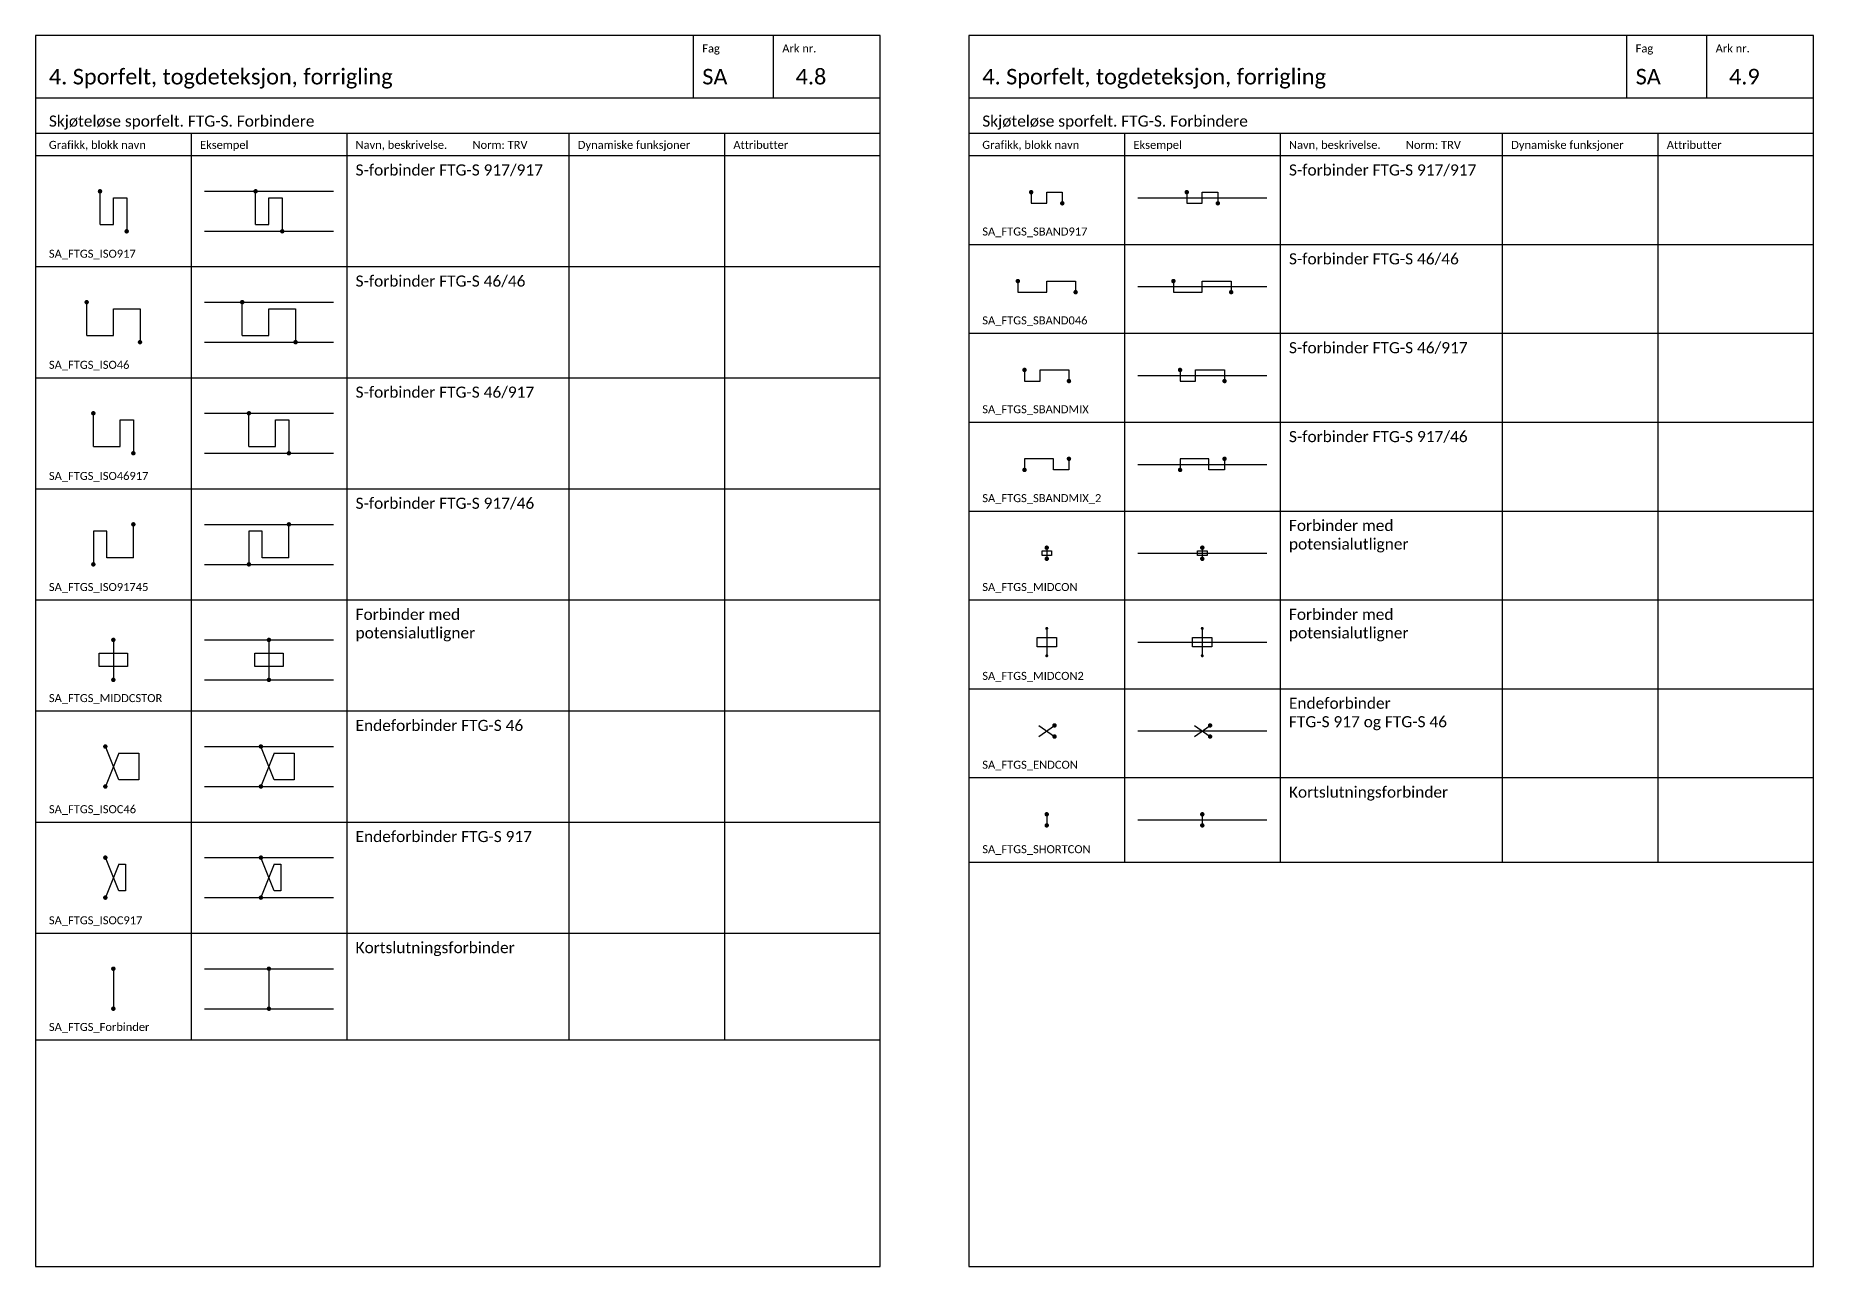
# Model space of a CAD drawing. Header units: millimetres. Extents: x -210 to 2500, y -2763 to 277.
# Drawn here: x 1470 to 1870, y -921 to -644 of the extents above; entities that cross this region are included whole.
import ezdxf

# ---------------------------------------------------------------- set-up
doc = ezdxf.new("R2010")
doc.units = ezdxf.units.MM
for name, color, linetype in [('RAMME', 5, 'Continuous'), ('RAMME SYMBOLER', 4, 'Continuous'), ('RAMME TEKST', 7, 'Continuous'), ('SIG-Komponenter', 2, 'Continuous'), ('SIG-SPOR enlinje', 5, 'Continuous'), ('SIG-SPOR-I', 1, 'Continuous'), ('SIG-SPOR-U', 2, 'Continuous')]:
    doc.layers.add(name, color=color, linetype=linetype)
doc.styles.add('Calibri', font='calibri.ttf')

# ---------------------------------------------------------------- blocks, each defined once
blk = doc.blocks.new('SA_FTGS_ISO917')
at = {"color": 0, "linetype": 'ByBlock', "lineweight": -2}
for p, q in [((0, -7.5), (0, 0)), ((3, -7.5), (3, -1.5)), ((3, -1.5), (6, -1.5)), ((6, -1.5), (6, -9)), ((0, -7.5), (3, -7.5))]:
    blk.add_line(p, q, dxfattribs=at)
at = {"color": 0, "linetype": 'ByBlock', "lineweight": -2, "const_width": 0.5}
for points in [[(-0.25, 0, -1), (0.25, 0, -1)], [(5.75, -9, 1), (6.25, -9, 1)]]:
    blk.add_lwpolyline(points, format="xyb", close=True, dxfattribs=at)
blk = doc.blocks.new('SA_FTGS_ISO46')
at = {"color": 0, "linetype": 'ByBlock', "lineweight": -2}
for p, q in [((0, -7.5), (0, 0)), ((6, -7.5), (6, -1.5)), ((6, -1.5), (12, -1.5)), ((12, -1.5), (12, -9)), ((0, -7.5), (6, -7.5))]:
    blk.add_line(p, q, dxfattribs=at)
at = {"color": 0, "linetype": 'ByBlock', "lineweight": -2, "const_width": 0.5}
for points in [[(-0.25, 0, -1), (0.25, 0, -1)], [(11.75, -9, 1), (12.25, -9, 1)]]:
    blk.add_lwpolyline(points, format="xyb", close=True, dxfattribs=at)
blk = doc.blocks.new('SA_FTGS_ISO46917')
at = {"color": 0, "linetype": 'ByBlock', "lineweight": -2}
for p, q in [((0, -7.5), (0, 0)), ((6, -1.5), (9, -1.5)), ((6, -7.5), (6, -1.5)), ((9, -1.5), (9, -9)), ((0, -7.5), (6, -7.5))]:
    blk.add_line(p, q, dxfattribs=at)
at = {"color": 0, "linetype": 'ByBlock', "lineweight": -2, "const_width": 0.5}
for points in [[(-0.25, 0, -1), (0.25, 0, -1)], [(8.75, -9, 1), (9.25, -9, 1)]]:
    blk.add_lwpolyline(points, format="xyb", close=True, dxfattribs=at)
blk = doc.blocks.new('SA_FTGS_ISOC46')
at = {"color": 0, "linetype": 'ByBlock', "lineweight": -2}
for p, q in [((3, -7.5), (0, 0)), ((3.02, -1.5), (0, -9)), ((3.02, -1.5), (7.5, -1.5)), ((7.5, -1.5), (7.5, -7.5)), ((7.5, -7.5), (3, -7.5))]:
    blk.add_line(p, q, dxfattribs=at)
at = {"color": 0, "linetype": 'ByBlock', "lineweight": -2, "const_width": 0.5}
for points in [[(-0.25, 0, -1), (0.25, 0, -1)], [(-0.25, -9, 1), (0.25, -9, 1)]]:
    blk.add_lwpolyline(points, format="xyb", close=True, dxfattribs=at)
blk = doc.blocks.new('SA_FTGS_ISOC917')
at = {"color": 0, "linetype": 'ByBlock', "lineweight": -2}
for p, q in [((3, -7.5), (0, 0)), ((3, -1.5), (0, -9)), ((3, -1.5), (4.5, -1.5)), ((4.5, -1.5), (4.5, -7.5)), ((4.5, -7.5), (3, -7.5))]:
    blk.add_line(p, q, dxfattribs=at)
at = {"color": 0, "linetype": 'ByBlock', "lineweight": -2, "const_width": 0.5}
for points in [[(-0.25, 0, -1), (0.25, 0, -1)], [(-0.25, -9, 1), (0.25, -9, 1)]]:
    blk.add_lwpolyline(points, format="xyb", close=True, dxfattribs=at)
blk = doc.blocks.new('SA_FTGS_MIDDCSTOR')
at = {"color": 0}
blk.add_line((0, 9), (0, 0), dxfattribs=at)
at = {"color": 0, "const_width": 0.5}
for points in [[(-0.25, 9, 1), (0.25, 9, 1)], [(-0.25, 0, 1), (0.25, 0, 1)]]:
    blk.add_lwpolyline(points, format="xyb", close=True, dxfattribs=at)
at = {"color": 0}
blk.add_lwpolyline([(-3.19, 2.98), (-3.19, 6.04), (3.19, 6.04), (3.19, 2.98)], close=True, dxfattribs=at)
blk = doc.blocks.new('SA_FTGS_ENDCON')
at = {"color": 0}
for p, q in [((-1.75, 1.25), (1.75, -1.25)), ((-1.75, -1.25), (1.75, 1.25))]:
    blk.add_line(p, q, dxfattribs=at)
at = {"color": 0, "const_width": 0.5}
for points in [[(1.5, 1.25, 1), (2, 1.25, 1)], [(1.5, -1.25, 1), (2, -1.25, 1)]]:
    blk.add_lwpolyline(points, format="xyb", close=True, dxfattribs=at)
blk = doc.blocks.new('SA_FTGS_MIDCON')
at = {"color": 0, "linetype": 'ByBlock', "lineweight": -2}
blk.add_line((0, 1.25), (0, -1.25), dxfattribs=at)
blk.add_lwpolyline([(-1.06, -0.51), (-1.06, 0.51), (1.06, 0.51), (1.06, -0.51)], close=True, dxfattribs=at)
at = {"color": 0, "linetype": 'ByBlock', "lineweight": -2, "const_width": 0.5}
for points in [[(-0.25, 1.25, 1), (0.25, 1.25, 1)], [(-0.25, -1.25, 1), (0.25, -1.25, 1)]]:
    blk.add_lwpolyline(points, format="xyb", close=True, dxfattribs=at)
blk = doc.blocks.new('SA_FTGS_MIDCON2')
at = {"color": 0, "linetype": 'ByBlock', "lineweight": -2}
blk.add_line((0, 2.91), (0, -2.9), dxfattribs=at)
blk.add_lwpolyline([(-2.18, -1.04), (-2.18, 1.05), (2.18, 1.05), (2.18, -1.04)], close=True, dxfattribs=at)
at = {"color": 0, "linetype": 'ByBlock', "lineweight": -2, "const_width": 0.342}
for points in [[(-0.17, 3.08, 1), (0.17, 3.08, 1)], [(-0.17, -3.07, 1), (0.17, -3.07, 1)]]:
    blk.add_lwpolyline(points, format="xyb", close=True, dxfattribs=at)
blk = doc.blocks.new('SA_FTGS_SBAND046')
at = {"color": 0, "linetype": 'ByBlock', "lineweight": -2}
for p, q in [((0, 1.25), (0, -1.25)), ((6.5, -1.25), (6.5, 1.25)), ((6.5, 1.25), (13, 1.25)), ((13, 1.25), (13, -1.25)), ((0, -1.25), (6.5, -1.25))]:
    blk.add_line(p, q, dxfattribs=at)
at = {"color": 0, "linetype": 'ByBlock', "lineweight": -2, "const_width": 0.5}
for points in [[(-0.25, 1.25, 1), (0.25, 1.25, 1)], [(12.75, -1.25, 1), (13.25, -1.25, 1)]]:
    blk.add_lwpolyline(points, format="xyb", close=True, dxfattribs=at)
blk = doc.blocks.new('SA_FTGS_SBAND917')
at = {"color": 0, "linetype": 'ByBlock', "lineweight": -2}
for p, q in [((0, 1.25), (0, -1.25)), ((3.5, -1.25), (3.5, 1.25)), ((3.5, 1.25), (7, 1.25)), ((7, 1.25), (7, -1.25)), ((0, -1.25), (3.5, -1.25))]:
    blk.add_line(p, q, dxfattribs=at)
at = {"color": 0, "linetype": 'ByBlock', "lineweight": -2, "const_width": 0.5}
for points in [[(-0.25, 1.25, 1), (0.25, 1.25, 1)], [(6.75, -1.25, 1), (7.25, -1.25, 1)]]:
    blk.add_lwpolyline(points, format="xyb", close=True, dxfattribs=at)
blk = doc.blocks.new('SA_FTGS_SBANDMIX')
at = {"color": 0, "linetype": 'ByBlock', "lineweight": -2}
for p, q in [((0, 1.25), (0, -1.25)), ((3.5, -1.25), (3.5, 1.25)), ((3.5, 1.25), (10, 1.25)), ((10, 1.25), (10, -1.25)), ((0, -1.25), (3.5, -1.25))]:
    blk.add_line(p, q, dxfattribs=at)
at = {"color": 0, "linetype": 'ByBlock', "lineweight": -2, "const_width": 0.5}
for points in [[(-0.25, 1.25, 1), (0.25, 1.25, 1)], [(9.75, -1.25, 1), (10.25, -1.25, 1)]]:
    blk.add_lwpolyline(points, format="xyb", close=True, dxfattribs=at)
blk = doc.blocks.new('SA_FTGS_SHORTCON')
at = {"color": 0, "linetype": 'ByBlock', "lineweight": -2}
blk.add_line((0, 1.25), (0, -1.25), dxfattribs=at)
at = {"color": 0, "linetype": 'ByBlock', "lineweight": -2, "const_width": 0.5}
for points in [[(-0.25, 1.25, 1), (0.25, 1.25, 1)], [(-0.25, -1.25, 1), (0.25, -1.25, 1)]]:
    blk.add_lwpolyline(points, format="xyb", close=True, dxfattribs=at)
blk = doc.blocks.new('SA_FTGS_ISO91745')
at = {"color": 0, "linetype": 'ByBlock', "lineweight": -2}
for p, q in [((0, -7.5), (0, 0)), ((-9, -1.5), (-9, -9)), ((-6, -1.5), (-9, -1.5)), ((-6, -7.5), (-6, -1.5)), ((0, -7.5), (-6, -7.5))]:
    blk.add_line(p, q, dxfattribs=at)
at = {"color": 0, "linetype": 'ByBlock', "lineweight": -2, "const_width": 0.5}
for points in [[(0.25, 0, 1), (-0.25, 0, 1)], [(-8.75, -9, -1), (-9.25, -9, -1)]]:
    blk.add_lwpolyline(points, format="xyb", close=True, dxfattribs=at)
blk = doc.blocks.new('SA_FTGS_Forbinder')
at = {"color": 0, "linetype": 'ByBlock', "lineweight": -2}
blk.add_line((0, 0), (0, -9), dxfattribs=at)
at = {"color": 0, "linetype": 'ByBlock', "lineweight": -2, "const_width": 0.5}
for points in [[(-0.25, 0, 1), (0.25, 0, 1)], [(-0.25, -9, 1), (0.25, -9, 1)]]:
    blk.add_lwpolyline(points, format="xyb", close=True, dxfattribs=at)
blk = doc.blocks.new('SA_FTGS_SBANDMIX_2')
at = {"color": 0, "linetype": 'ByBlock', "lineweight": -2}
for p, q in [((-3.5, 0), (-10, 0)), ((-10, 0), (-10, -2.5)), ((-3.5, -2.5), (-3.5, 0)), ((0, 0), (0, -2.5)), ((0, -2.5), (-3.5, -2.5))]:
    blk.add_line(p, q, dxfattribs=at)
at = {"color": 0, "linetype": 'ByBlock', "lineweight": -2, "const_width": 0.5}
for points in [[(0.25, 0, -1), (-0.25, 0, -1)], [(-9.75, -2.5, -1), (-10.25, -2.5, -1)]]:
    blk.add_lwpolyline(points, format="xyb", close=True, dxfattribs=at)

msp = doc.modelspace()

# ---------------------------------------------------------------- linework, layer by layer
at = {"layer": 'RAMME'}
for points in [[(1660, -644), (1470, -644), (1470, -921), (1660, -921)], [(1870, -644), (1680, -644), (1680, -921), (1870, -921)]]:
    msp.add_lwpolyline(points, close=True, dxfattribs=at)
for points in [[(1470, -658), (1660, -658)], [(1680, -658), (1870, -658)]]:
    msp.add_lwpolyline(points, dxfattribs=at)
at = {"layer": 'RAMME SYMBOLER'}
for p, q in [((1618, -658), (1618, -644)), ((1636, -658), (1636, -644)), ((1828, -658), (1828, -644)), ((1846, -658), (1846, -644)), ((1470, -666), (1660, -666)), ((1505, -666), (1505, -870)), ((1540, -666), (1540, -870)), ((1590, -666), (1590, -870)), ((1625, -666), (1625, -870)), ((1680, -666), (1870, -666)), ((1715, -666), (1715, -830)), ((1750, -666), (1750, -830)), ((1800, -666), (1800, -830)), ((1835, -666), (1835, -830)), ((1470, -671), (1660, -671)), ((1680, -671), (1870, -671)), ((1680, -691), (1870, -691)), ((1470, -696), (1660, -696)), ((1680, -711), (1870, -711)), ((1470, -721), (1660, -721)), ((1680, -731), (1870, -731)), ((1470, -746), (1660, -746)), ((1680, -751), (1870, -751)), ((1470, -771), (1660, -771)), ((1680, -771), (1870, -771)), ((1680, -791), (1870, -791)), ((1470, -796), (1660, -796)), ((1680, -811), (1870, -811)), ((1470, -821), (1660, -821)), ((1680, -830), (1870, -830)), ((1470, -846), (1660, -846)), ((1470, -870), (1660, -870))]:
    msp.add_line(p, q, dxfattribs=at)
at = {"layer": 'SIG-SPOR enlinje'}
for p, q in [((1718, -680.5), (1747, -680.5)), ((1718, -700.5), (1747, -700.5)), ((1718, -720.5), (1747, -720.5)), ((1718, -740.5), (1747, -740.5)), ((1718, -760.5), (1747, -760.5)), ((1718, -780.5), (1747, -780.5)), ((1718, -800.5), (1747, -800.5)), ((1718, -820.5), (1747, -820.5))]:
    msp.add_line(p, q, dxfattribs=at)
at = {"layer": 'SIG-SPOR-I'}
for p, q in [((1508, -679), (1537, -679)), ((1508, -704), (1537, -704)), ((1508, -729), (1537, -729)), ((1508, -754), (1537, -754)), ((1508, -780), (1537, -780)), ((1508, -804), (1537, -804)), ((1508, -829), (1537, -829))]:
    msp.add_line(p, q, dxfattribs=at)
at = {"layer": 'SIG-SPOR-U'}
for p, q in [((1508, -688), (1537, -688)), ((1508, -713), (1537, -713)), ((1508, -738), (1537, -738)), ((1508, -763), (1537, -763)), ((1508, -789), (1537, -789)), ((1508, -813), (1537, -813)), ((1508, -838), (1537, -838)), ((1508, -854), (1537, -854)), ((1508, -863), (1537, -863))]:
    msp.add_line(p, q, dxfattribs=at)

# ---------------------------------------------------------------- block references
at = {"layer": 'SIG-Komponenter'}
for name, p in [('SA_FTGS_ISO917', (1484.5, -679.049)), ('SA_FTGS_ISO917', (1519.5, -679.049)), ('SA_FTGS_SBAND917', (1694, -680.5)), ('SA_FTGS_SBAND917', (1729, -680.5)), ('SA_FTGS_SBAND046', (1691, -700.5)), ('SA_FTGS_SBAND046', (1726, -700.5)), ('SA_FTGS_ISO46', (1481.5, -704)), ('SA_FTGS_ISO46', (1516.5, -704)), ('SA_FTGS_SBANDMIX', (1692.5, -720.5)), ('SA_FTGS_SBANDMIX', (1727.5, -720.5)), ('SA_FTGS_ISO46917', (1483, -729)), ('SA_FTGS_ISO46917', (1518, -729)), ('SA_FTGS_SBANDMIX_2', (1702.5, -739.25)), ('SA_FTGS_SBANDMIX_2', (1737.5, -739.25)), ('SA_FTGS_ISO91745', (1492, -754)), ('SA_FTGS_ISO91745', (1527, -754)), ('SA_FTGS_MIDCON', (1697.5, -760.5)), ('SA_FTGS_MIDCON', (1732.5, -760.5)), ('SA_FTGS_MIDDCSTOR', (1487.5, -789)), ('SA_FTGS_MIDDCSTOR', (1522.5, -789)), ('SA_FTGS_MIDCON2', (1697.5, -780.5)), ('SA_FTGS_MIDCON2', (1732.5, -780.5)), ('SA_FTGS_ENDCON', (1697.5, -800.5)), ('SA_FTGS_ENDCON', (1732.5, -800.5)), ('SA_FTGS_ISOC46', (1485.7, -804)), ('SA_FTGS_ISOC46', (1520.7, -804)), ('SA_FTGS_SHORTCON', (1697.5, -820.5)), ('SA_FTGS_SHORTCON', (1732.5, -820.5)), ('SA_FTGS_ISOC917', (1485.7, -829)), ('SA_FTGS_ISOC917', (1520.7, -829)), ('SA_FTGS_Forbinder', (1487.5, -854)), ('SA_FTGS_Forbinder', (1522.5, -854))]:
    msp.add_blockref(name, p, dxfattribs=at)

# ---------------------------------------------------------------- texts
at = {"layer": 'RAMME TEKST', "linetype": 'ByBlock', "style": 'Calibri'}
for s, height, p in [('Fag', 1.8, (1620, -647.8)), ('Ark nr.', 1.8, (1638, -647.8)), ('Fag', 1.8, (1830, -647.8)), ('Ark nr.', 1.8, (1848, -647.8)), ('4. Sporfelt, togdeteksjon, forrigling', 3.5, (1473, -655)), ('SA', 3.5, (1620, -655)), ('4.8', 3.5, (1641, -655)), ('4. Sporfelt, togdeteksjon, forrigling', 3.5, (1683, -655)), ('SA', 3.5, (1830, -655)), ('4.9', 3.5, (1851, -655)), ('Skjøteløse sporfelt. FTG-S. Forbindere', 2.5, (1473, -664.5)), ('Skjøteløse sporfelt. FTG-S. Forbindere', 2.5, (1683, -664.5)), ('Grafikk, blokk navn', 1.8, (1473, -669.5)), ('Eksempel', 1.8, (1507, -669.5)), ('Navn, beskrivelse.         Norm: TRV', 1.8, (1542, -669.5)), ('Dynamiske funksjoner', 1.8, (1592, -669.5)), ('Attributter', 1.8, (1627, -669.5)), ('Grafikk, blokk navn', 1.8, (1683, -669.5)), ('Eksempel', 1.8, (1717, -669.5)), ('Navn, beskrivelse.         Norm: TRV', 1.8, (1752, -669.5)), ('Dynamiske funksjoner', 1.8, (1802, -669.5)), ('Attributter', 1.8, (1837, -669.5)), ('SA_FTGS_SBAND917', 1.8, (1683, -689)), ('SA_FTGS_ISO917', 1.8, (1473, -694)), ('SA_FTGS_SBAND046', 1.8, (1683, -709)), ('SA_FTGS_ISO46', 1.8, (1473, -719)), ('SA_FTGS_SBANDMIX', 1.8, (1683, -729)), ('SA_FTGS_ISO46917', 1.8, (1473, -744)), ('SA_FTGS_SBANDMIX_2', 1.8, (1683, -749)), ('SA_FTGS_ISO91745', 1.8, (1473, -769)), ('SA_FTGS_MIDCON', 1.8, (1683, -769)), ('SA_FTGS_MIDCON2', 1.8, (1683, -789)), ('SA_FTGS_MIDDCSTOR', 1.8, (1473, -794)), ('SA_FTGS_ENDCON', 1.8, (1683, -809)), ('SA_FTGS_ISOC46', 1.8, (1473, -819)), ('SA_FTGS_SHORTCON', 1.8, (1683, -828)), ('SA_FTGS_ISOC917', 1.8, (1473, -844)), ('SA_FTGS_Forbinder', 1.8, (1473, -868))]:
    msp.add_text(s, height=height, dxfattribs=at).set_placement(p)
at = {"layer": 'RAMME TEKST', "linetype": 'ByBlock', "char_height": 2.5, "width": 46, "attachment_point": 1, "style": 'Calibri'}
for s, insert in [('S-forbinder FTG-S 917/917', (1542, -673)), ('S-forbinder FTG-S 917/917', (1752, -673)), ('S-forbinder FTG-S 46/46', (1752, -693)), ('S-forbinder FTG-S 46/46', (1542, -698)), ('S-forbinder FTG-S 46/917', (1752, -713)), ('S-forbinder FTG-S 46/917', (1542, -723)), ('S-forbinder FTG-S 917/46', (1752, -733)), ('S-forbinder FTG-S 917/46', (1542, -748)), ('Forbinder med potensialutligner', (1752, -753)), ('Forbinder med potensialutligner', (1542, -773)), ('Forbinder med potensialutligner', (1752, -773)), ('Endeforbinder\\PFTG-S 917 og FTG-S 46', (1752, -793)), ('Endeforbinder FTG-S 46', (1542, -798)), ('Kortslutningsforbinder', (1752, -813)), ('Endeforbinder FTG-S 917', (1542, -823)), ('Kortslutningsforbinder', (1542, -848))]:
    msp.add_mtext(s, dxfattribs=dict(at, insert=insert))

doc.saveas('drawing.dxf')
